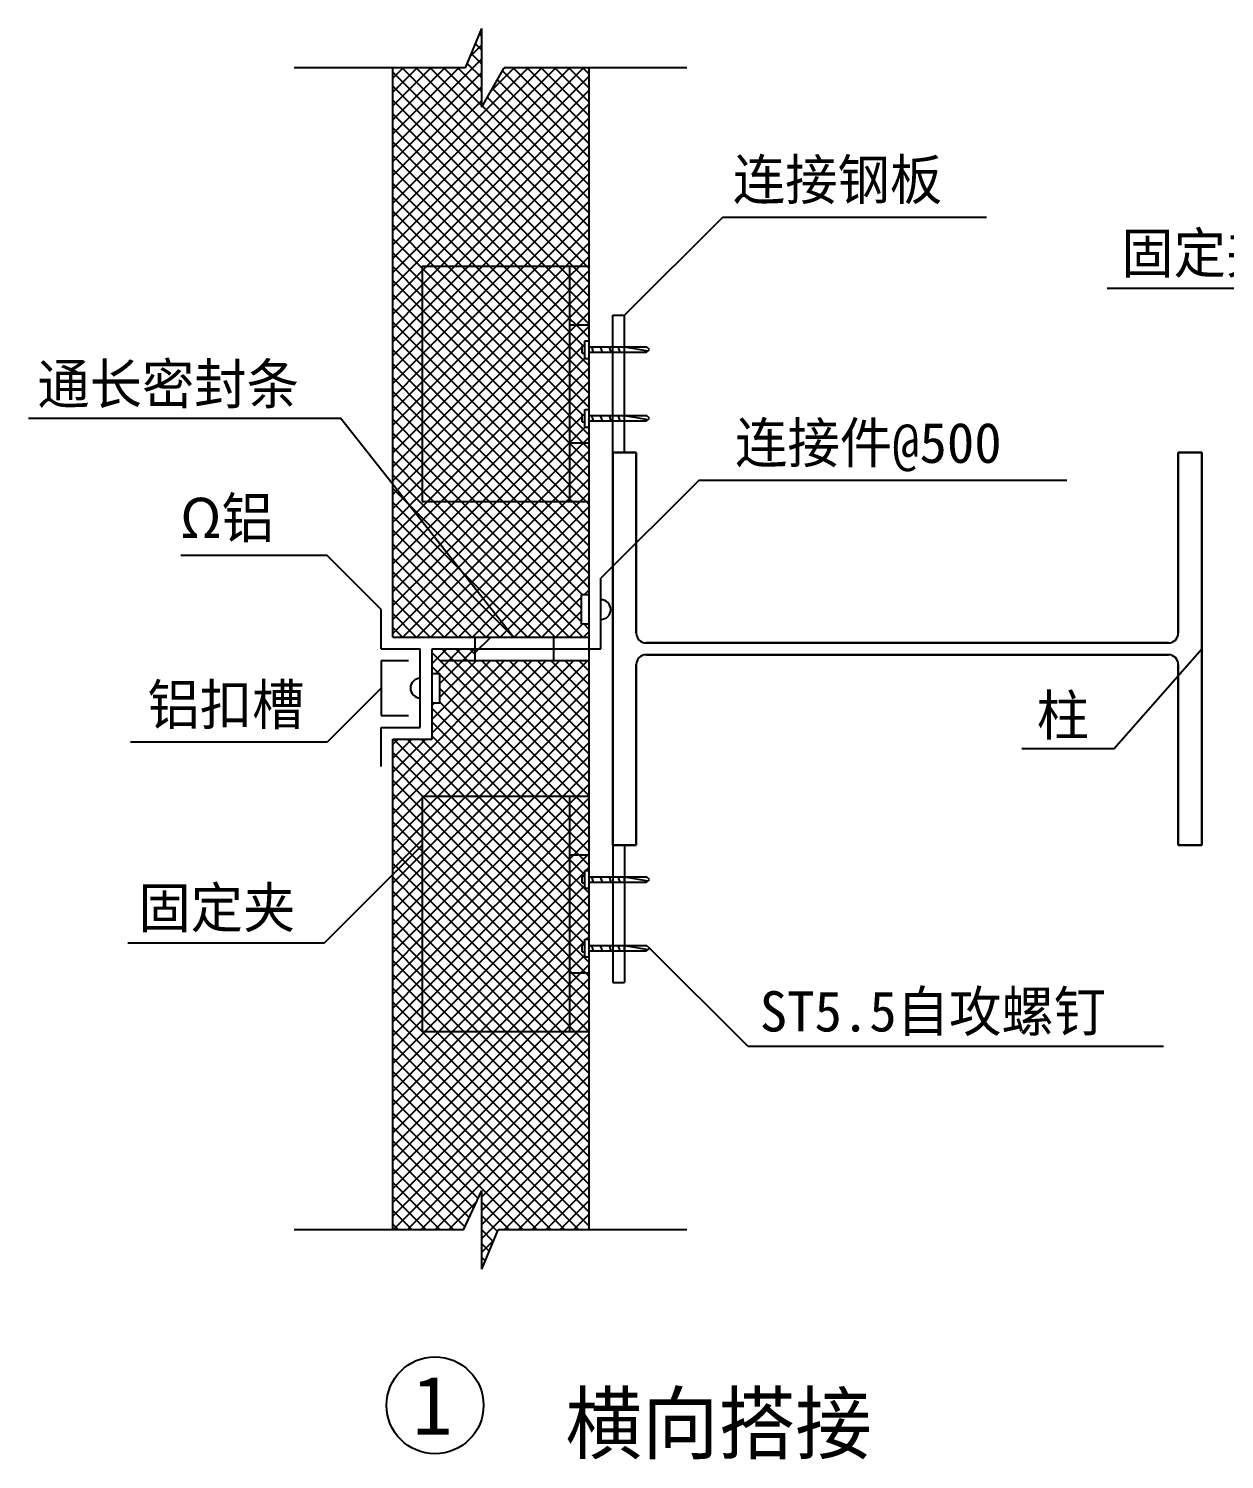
# Model space of a CAD drawing. Header units: metres. Extents: x 2813 to 20978, y 7182 to 30956.
# Drawn here: x 2813 to 8903, y 8162 to 15452 of the extents above; entities that cross this region are included whole.
import ezdxf

# ---------------------------------------------------------------- set-up
doc = ezdxf.new("R2010")
doc.units = ezdxf.units.M
for name, color, linetype in [('1', 2, 'Continuous'), ('2', 3, 'Continuous'), ('4', 5, 'Continuous'), ('5', 6, 'Continuous')]:
    doc.layers.add(name, color=color, linetype=linetype)

msp = doc.modelspace()

# ---------------------------------------------------------------- hatches: boundary and pattern name
at = {"layer": '5'}
h = msp.add_hatch(dxfattribs=at)
h.set_pattern_fill('_U', scale=100)
h.set_pattern_definition([(45, (0, 0), (-224.5064, 224.5064), [])])
h.paths.add_polyline_path([(5087.96, 12351.69), (5087.96, 12291.69), (5487.96, 12291.69), (5487.96, 12351.69)])
h.paths.add_polyline_path([(5487.96, 12231.69), (5487.96, 12291.69), (5087.96, 12291.69), (5087.96, 12231.69)])

# ---------------------------------------------------------------- linework, layer by layer
for p, q in [((4817.96, 14241.69), (5667.96, 14241.69)), ((4817.96, 14241.69), (4817.96, 13041.69)), ((5567.96, 14241.69), (5567.96, 13041.69)), ((5567.96, 13941.69), (5667.96, 13941.69)), ((5567.96, 13341.69), (5667.96, 13341.69)), ((4817.96, 13041.69), (5667.96, 13041.69)), ((4817.96, 11541.69), (5667.96, 11541.69)), ((4817.96, 11541.69), (4817.96, 10341.69)), ((5567.96, 11541.69), (5567.96, 10341.69)), ((5567.96, 11241.69), (5667.96, 11241.69)), ((5567.96, 10641.69), (5667.96, 10641.69)), ((4817.96, 10341.69), (5667.96, 10341.69))]:
    msp.add_line(p, q)
at = {"layer": '1'}
for p, q in [((4667.96, 12351.69), (4667.96, 15251.69)), ((5667.96, 9331.69), (5667.96, 15251.69)), ((5727.96, 12291.69), (5727.96, 12651.69)), ((4607.96, 12291.69), (4607.96, 12491.69)), ((4607.96, 12291.69), (4807.96, 12291.69)), ((4807.96, 11891.69), (4807.96, 12291.69)), ((4867.96, 12291.69), (5727.96, 12291.69)), ((4867.96, 11831.69), (4867.96, 12291.69)), ((4607.96, 12231.69), (4747.96, 12231.69)), ((4607.96, 12231.69), (4607.96, 11951.69)), ((4607.96, 11951.69), (4747.96, 11951.69)), ((4607.96, 11891.69), (4807.96, 11891.69)), ((4607.96, 11691.69), (4607.96, 11891.69)), ((4667.96, 9331.69), (4667.96, 11831.69))]:
    msp.add_line(p, q, dxfattribs=at)
msp.add_circle((4883.01, 8437.5), 247.01, dxfattribs=at)
at = {"layer": '2'}
for p, q in [((5038.5, 15251.69), (5120.79, 15451.69)), ((5120.79, 15051.69), (5120.79, 15451.69)), ((5038.5, 15251.69), (4165.12, 15251.69)), ((5038.5, 15251.69), (4165.12, 15251.69)), ((5120.79, 15051.69), (5235.29, 15251.69)), ((6165.12, 15251.69), (5235.29, 15251.69)), ((5847.96, 13991.69), (6347.96, 14491.69)), ((6347.96, 14491.69), (7691.33, 14491.69)), ((9305.66, 14127.12), (8305.66, 14127.12)), ((2813.4, 13466.69), (4401.8, 13466.69)), ((5282.67, 12351.69), (4401.8, 13466.69)), ((6227.96, 13151.69), (5727.96, 12651.69)), ((6227.96, 13151.69), (8100.66, 13151.69)), ((4332.96, 12766.69), (3588.63, 12766.69)), ((4607.96, 12491.69), (4332.96, 12766.69)), ((5667.96, 12566.69), (5627.96, 12566.69)), ((5627.96, 12566.69), (5627.96, 12416.69)), ((5667.96, 12416.69), (5627.96, 12416.69)), ((4667.96, 12351.69), (5667.96, 12351.69)), ((5087.96, 12231.69), (5087.96, 12351.69)), ((5487.96, 12231.69), (5487.96, 12351.69)), ((8339.55, 11781.56), (8787.96, 12291.69)), ((4907.96, 12231.69), (5667.96, 12231.69)), ((4867.96, 12166.69), (4907.96, 12166.69)), ((4907.96, 12016.69), (4907.96, 12166.69)), ((4607.96, 12091.69), (4332.96, 11816.69)), ((4867.96, 12016.69), (4907.96, 12016.69)), ((4332.96, 11816.69), (3332.96, 11816.69)), ((4667.96, 11831.69), (4867.96, 11831.69)), ((8339.55, 11781.56), (7871.76, 11781.56)), ((4817.96, 11291.69), (4317.96, 10791.69)), ((4317.96, 10791.69), (3317.96, 10791.69)), ((6475.46, 10266.69), (5975.46, 10766.69)), ((6475.46, 10266.69), (8592.19, 10266.69)), ((5028.69, 9331.69), (5120.79, 9531.69)), ((5120.79, 9131.69), (5120.79, 9531.69)), ((5028.69, 9331.69), (4165.12, 9331.69)), ((5028.69, 9331.69), (4165.12, 9331.69)), ((5120.79, 9131.69), (5205.13, 9331.69)), ((6165.12, 9331.69), (5205.13, 9331.69))]:
    msp.add_line(p, q, dxfattribs=at)
for centre, start, end in [((5727.96, 12491.69), 270, 90), ((4807.96, 12091.69), 90, 270)]:
    msp.add_arc(centre, 50, start, end, dxfattribs=at)
at = {"layer": '5'}
for p, q in [((5120.79, 15412.64), (5109.59, 15423.84)), ((5112.38, 15431.29), (5120.79, 15439.7)), ((5063.43, 15311.63), (5120.79, 15368.99)), ((5120.79, 15271.21), (5068.66, 15323.35)), ((5120.79, 15341.92), (5088.95, 15373.76)), ((4667.96, 14845.45), (5120.79, 15298.28)), ((4667.96, 15199), (4720.65, 15251.69)), ((4667.96, 15128.29), (4791.36, 15251.69)), ((4667.96, 15057.58), (4862.07, 15251.69)), ((4667.96, 14986.87), (4932.78, 15251.69)), ((4667.96, 14916.16), (5003.49, 15251.69)), ((4667.96, 14562.6), (5357.04, 15251.69)), ((4667.96, 14491.89), (5427.76, 15251.69)), ((4667.96, 14421.18), (5498.47, 15251.69)), ((4667.96, 14350.47), (5569.18, 15251.69)), ((4667.96, 14279.76), (5639.89, 15251.69)), ((5667.96, 14299.79), (4716.05, 15251.69)), ((5667.96, 14370.5), (4786.76, 15251.69)), ((5667.96, 14441.21), (4857.47, 15251.69)), ((5120.79, 15059.08), (4928.18, 15251.69)), ((5120.79, 15129.79), (4998.89, 15251.69)), ((5120.79, 15200.5), (5047.38, 15273.92)), ((5169.45, 15134.81), (5286.33, 15251.69)), ((5667.96, 14865.47), (5281.74, 15251.69)), ((5667.96, 14936.18), (5352.45, 15251.69)), ((5667.96, 15006.89), (5423.16, 15251.69)), ((5667.96, 15077.6), (5493.87, 15251.69)), ((5667.96, 15148.32), (5564.58, 15251.69)), ((5667.96, 15219.03), (5635.29, 15251.69)), ((5655.34, 14241.69), (4667.96, 15229.08)), ((4667.96, 14774.73), (5120.79, 15227.57)), ((4667.96, 14209.05), (5667.96, 15209.05)), ((5667.96, 14724.05), (5202.34, 15189.67)), ((5667.96, 14794.76), (5227.98, 15234.74)), ((5584.63, 14241.69), (4667.96, 15158.37)), ((4667.96, 14704.02), (5120.79, 15156.86)), ((4667.96, 14138.34), (5667.96, 15138.34)), ((5667.96, 14582.63), (5151.37, 15099.21)), ((5667.96, 14653.34), (5176.7, 15144.6)), ((5513.92, 14241.69), (4667.96, 15087.66)), ((4667.96, 14633.31), (5120.79, 15086.15)), ((5443.21, 14241.69), (4667.96, 15016.94)), ((4842.02, 14241.69), (5667.96, 15067.63)), ((5667.96, 14511.92), (5122.27, 15057.6)), ((5372.5, 14241.69), (4667.96, 14946.23)), ((4912.73, 14241.69), (5667.96, 14996.92)), ((5301.79, 14241.69), (4667.96, 14875.52)), ((4983.44, 14241.69), (5667.96, 14926.21)), ((5231.08, 14241.69), (4667.96, 14804.81)), ((5054.15, 14241.69), (5667.96, 14855.5)), ((5160.37, 14241.69), (4667.96, 14734.1)), ((5124.86, 14241.69), (5667.96, 14784.78)), ((5089.65, 14241.69), (4667.96, 14663.39)), ((5195.57, 14241.69), (5667.96, 14714.07)), ((5018.94, 14241.69), (4667.96, 14592.68)), ((5266.28, 14241.69), (5667.96, 14643.36)), ((4948.23, 14241.69), (4667.96, 14521.97)), ((5336.99, 14241.69), (5667.96, 14572.65)), ((4877.52, 14241.69), (4667.96, 14451.26)), ((5407.71, 14241.69), (5667.96, 14501.94)), ((4817.96, 14230.55), (4667.96, 14380.55)), ((5478.42, 14241.69), (5667.96, 14431.23)), ((4817.96, 14159.84), (4667.96, 14309.84)), ((5549.13, 14241.69), (5667.96, 14360.52)), ((5619.84, 14241.69), (5667.96, 14289.81)), ((4817.96, 14089.13), (4667.96, 14239.13)), ((4667.96, 14067.63), (4817.96, 14217.63)), ((4817.96, 14217.63), (4842.02, 14241.69)), ((4817.96, 14146.92), (4912.73, 14241.69)), ((4817.96, 14076.21), (4983.44, 14241.69)), ((4817.96, 14005.5), (5054.15, 14241.69)), ((4817.96, 13934.78), (5124.86, 14241.69)), ((4817.96, 13864.07), (5195.57, 14241.69)), ((4817.96, 13793.36), (5266.28, 14241.69)), ((4817.96, 13722.65), (5336.99, 14241.69)), ((4817.96, 13651.94), (5407.71, 14241.69)), ((4817.96, 13581.23), (5478.42, 14241.69)), ((4817.96, 13510.52), (5549.13, 14241.69)), ((5567.96, 13480.55), (4817.96, 14230.55)), ((5567.96, 13551.26), (4877.52, 14241.69)), ((5567.96, 13621.97), (4948.23, 14241.69)), ((5567.96, 13692.68), (5018.94, 14241.69)), ((5567.96, 13763.39), (5089.65, 14241.69)), ((5567.96, 13834.1), (5160.37, 14241.69)), ((5567.96, 13904.81), (5231.08, 14241.69)), ((5567.96, 13975.52), (5301.79, 14241.69)), ((5567.96, 14046.23), (5372.5, 14241.69)), ((5567.96, 14116.94), (5443.21, 14241.69)), ((5567.96, 14187.66), (5513.92, 14241.69)), ((5567.96, 14189.81), (5619.84, 14241.69)), ((5567.96, 14119.1), (5667.96, 14219.1)), ((5667.96, 14158.37), (5584.63, 14241.69)), ((5667.96, 14229.08), (5655.34, 14241.69)), ((4817.96, 14018.42), (4667.96, 14168.42)), ((4667.96, 13996.92), (4817.96, 14146.92)), ((4817.96, 13439.81), (5567.96, 14189.81)), ((5567.96, 13409.84), (4817.96, 14159.84)), ((5667.96, 14087.66), (5567.96, 14187.66)), ((5567.96, 14048.39), (5667.96, 14148.39)), ((4817.96, 13947.71), (4667.96, 14097.71)), ((4667.96, 13926.21), (4817.96, 14076.21)), ((4817.96, 13369.1), (5567.96, 14119.1)), ((5567.96, 13339.13), (4817.96, 14089.13)), ((5667.96, 14016.94), (5567.96, 14116.94)), ((5567.96, 13977.68), (5667.96, 14077.68)), ((4817.96, 13877), (4667.96, 14027)), ((4667.96, 13855.5), (4817.96, 14005.5)), ((4817.96, 13298.39), (5567.96, 14048.39)), ((5567.96, 13268.42), (4817.96, 14018.42)), ((5667.96, 13946.23), (5567.96, 14046.23)), ((5602.68, 13941.69), (5667.96, 14006.97)), ((4817.96, 13806.28), (4667.96, 13956.28)), ((4667.96, 13784.78), (4817.96, 13934.78)), ((4817.96, 13227.68), (5567.96, 13977.68)), ((5567.96, 13197.71), (4817.96, 13947.71)), ((5601.79, 13941.69), (5567.96, 13975.52)), ((5567.96, 13906.97), (5602.68, 13941.69)), ((5567.96, 13836.26), (5667.96, 13936.26)), ((5667.96, 13875.52), (5601.79, 13941.69)), ((5787.96, 13291.69), (5787.96, 13991.69)), ((5787.96, 13991.69), (5847.96, 13991.69)), ((5847.96, 13291.69), (5847.96, 13991.69)), ((4817.96, 13735.57), (4667.96, 13885.57)), ((4667.96, 13714.07), (4817.96, 13864.07)), ((4817.96, 13156.97), (5567.96, 13906.97)), ((5567.96, 13127), (4817.96, 13877)), ((5638.08, 13834.69), (5567.96, 13904.81)), ((5645.46, 13861.69), (5667.96, 13861.69)), ((5645.46, 13771.69), (5645.46, 13861.69)), ((5664.1, 13861.69), (5667.96, 13865.55)), ((5667.96, 13771.69), (5667.96, 13861.69)), ((4817.96, 13664.86), (4667.96, 13814.86)), ((4667.96, 13643.36), (4817.96, 13793.36)), ((4817.96, 13086.26), (5567.96, 13836.26)), ((5567.96, 13056.28), (4817.96, 13806.28)), ((5667.96, 13734.1), (5567.96, 13834.1)), ((5567.96, 13765.55), (5631.96, 13829.55)), ((5631.96, 13834.69), (5645.46, 13834.69)), ((5631.96, 13798.69), (5631.96, 13834.69)), ((5631.96, 13798.69), (5645.46, 13798.69)), ((5637.1, 13834.69), (5645.46, 13843.05)), ((5667.96, 13830.19), (5960.46, 13830.19)), ((5667.96, 13803.19), (5960.46, 13803.19)), ((5690.46, 13803.19), (5681.46, 13830.19)), ((5735.46, 13803.19), (5726.46, 13830.19)), ((5780.46, 13803.19), (5771.46, 13830.19)), ((5825.46, 13803.19), (5816.46, 13830.19)), ((5847.62, 13803.19), (5847.62, 13830.19)), ((5847.62, 13830.19), (5967.96, 13809.94)), ((5975.46, 13816.69), (5960.46, 13830.19)), ((5960.46, 13803.19), (5975.46, 13816.69)), ((4817.96, 13594.15), (4667.96, 13744.15)), ((4667.96, 13572.65), (4817.96, 13722.65)), ((5511.84, 13041.69), (4817.96, 13735.57)), ((4844.1, 13041.69), (5567.96, 13765.55)), ((5567.96, 13694.84), (5645.46, 13772.34)), ((5667.96, 13663.39), (5567.96, 13763.39)), ((5567.96, 13624.12), (5667.96, 13724.12)), ((5645.46, 13771.69), (5667.96, 13771.69)), ((4817.96, 13523.44), (4667.96, 13673.44)), ((4667.96, 13501.94), (4817.96, 13651.94)), ((5441.13, 13041.69), (4817.96, 13664.86)), ((4914.81, 13041.69), (5567.96, 13694.84)), ((5667.96, 13592.68), (5567.96, 13692.68)), ((5567.96, 13553.41), (5667.96, 13653.41)), ((4817.96, 13452.73), (4667.96, 13602.73)), ((4667.96, 13431.23), (4817.96, 13581.23)), ((5370.42, 13041.69), (4817.96, 13594.15)), ((4985.52, 13041.69), (5567.96, 13624.12)), ((5667.96, 13521.97), (5567.96, 13621.97)), ((5567.96, 13482.7), (5667.96, 13582.7)), ((4817.96, 13382.02), (4667.96, 13532.02)), ((4667.96, 13360.52), (4817.96, 13510.52)), ((5299.71, 13041.69), (4817.96, 13523.44)), ((5056.23, 13041.69), (5567.96, 13553.41)), ((5634.52, 13484.69), (5567.96, 13551.26)), ((5640.65, 13484.69), (5645.46, 13489.49)), ((5645.46, 13421.69), (5645.46, 13511.69)), ((5645.46, 13511.69), (5667.96, 13511.69)), ((5667.65, 13511.69), (5667.96, 13511.99)), ((5667.96, 13421.69), (5667.96, 13511.69)), ((4817.96, 13311.31), (4667.96, 13461.31)), ((4667.96, 13289.81), (4817.96, 13439.81)), ((5228.99, 13041.69), (4817.96, 13452.73)), ((5126.94, 13041.69), (5567.96, 13482.7)), ((5667.96, 13380.55), (5567.96, 13480.55)), ((5567.96, 13411.99), (5631.96, 13475.99)), ((5568.37, 13341.69), (5648.37, 13421.69)), ((5631.96, 13448.69), (5631.96, 13484.69)), ((5631.96, 13484.69), (5645.46, 13484.69)), ((5631.96, 13448.69), (5645.46, 13448.69)), ((5645.46, 13421.69), (5667.96, 13421.69)), ((5667.96, 13480.19), (5960.46, 13480.19)), ((5667.96, 13453.19), (5960.46, 13453.19)), ((5690.46, 13453.19), (5681.46, 13480.19)), ((5735.46, 13453.19), (5726.46, 13480.19)), ((5780.46, 13453.19), (5771.46, 13480.19)), ((5825.46, 13453.19), (5816.46, 13480.19)), ((5847.62, 13480.19), (5967.96, 13459.94)), ((5847.62, 13453.19), (5847.62, 13480.19)), ((5975.46, 13466.69), (5960.46, 13480.19)), ((5960.46, 13453.19), (5975.46, 13466.69)), ((4817.96, 13240.6), (4667.96, 13390.6)), ((4667.96, 13219.1), (4817.96, 13369.1)), ((5158.28, 13041.69), (4817.96, 13382.02)), ((5197.65, 13041.69), (5567.96, 13411.99)), ((5268.37, 13041.69), (5567.96, 13341.28)), ((5636.1, 13341.69), (5567.96, 13409.84)), ((5567.96, 13341.28), (5568.37, 13341.69)), ((5567.96, 13270.57), (5639.08, 13341.69)), ((5667.96, 13309.84), (5636.1, 13341.69)), ((5639.08, 13341.69), (5667.96, 13370.57)), ((4817.96, 13169.89), (4667.96, 13319.89)), ((4667.96, 13148.39), (4817.96, 13298.39)), ((5087.57, 13041.69), (4817.96, 13311.31)), ((5339.08, 13041.69), (5567.96, 13270.57)), ((5667.96, 13239.13), (5567.96, 13339.13)), ((5567.96, 13199.86), (5667.96, 13299.86)), ((5667.96, 13168.42), (5567.96, 13268.42)), ((5787.96, 13291.69), (5907.96, 13291.69)), ((5907.96, 13291.69), (5787.96, 13291.69)), ((5787.96, 11291.69), (5787.96, 13291.69)), ((5787.96, 13291.69), (5787.96, 11291.69)), ((5907.96, 12371.69), (5907.96, 13291.69)), ((5907.96, 13291.69), (5907.96, 12371.69)), ((8667.96, 13291.69), (8787.96, 13291.69)), ((8787.96, 13291.69), (8667.96, 13291.69)), ((8667.96, 13291.69), (8667.96, 12371.69)), ((8667.96, 12371.69), (8667.96, 13291.69)), ((8787.96, 13291.69), (8787.96, 11291.69)), ((8787.96, 11291.69), (8787.96, 13291.69)), ((4817.96, 13099.18), (4667.96, 13249.18)), ((4667.96, 13077.68), (4817.96, 13227.68)), ((5016.86, 13041.69), (4817.96, 13240.6)), ((5409.79, 13041.69), (5567.96, 13199.86)), ((5567.96, 13129.15), (5667.96, 13229.15)), ((5667.96, 13097.71), (5567.96, 13197.71)), ((5494.73, 12351.69), (4667.96, 13178.47)), ((4667.96, 13006.97), (4817.96, 13156.97)), ((4946.15, 13041.69), (4817.96, 13169.89)), ((5480.5, 13041.69), (5567.96, 13129.15)), ((5567.96, 13058.44), (5667.96, 13158.44)), ((5653.26, 13041.69), (5567.96, 13127)), ((5424.02, 12351.69), (4667.96, 13107.76)), ((4683.03, 12951.33), (4817.96, 13086.26)), ((4875.44, 13041.69), (4817.96, 13099.18)), ((5551.21, 13041.69), (5567.96, 13058.44)), ((5582.55, 13041.69), (5567.96, 13056.28)), ((5621.92, 13041.69), (5667.96, 13087.73)), ((5353.31, 12351.69), (4667.96, 13037.05)), ((4718.39, 12915.98), (4844.1, 13041.69)), ((4753.74, 12880.62), (4914.81, 13041.69)), ((4789.1, 12845.27), (4985.52, 13041.69)), ((4824.45, 12809.91), (5056.23, 13041.69)), ((4859.81, 12774.55), (5126.94, 13041.69)), ((5565.44, 12351.69), (4875.44, 13041.69)), ((4895.16, 12739.2), (5197.65, 13041.69)), ((4930.52, 12703.84), (5268.37, 13041.69)), ((5636.15, 12351.69), (4946.15, 13041.69)), ((4965.87, 12668.49), (5339.08, 13041.69)), ((5001.23, 12633.13), (5409.79, 13041.69)), ((5627.96, 12430.6), (5016.86, 13041.69)), ((5036.58, 12597.78), (5480.5, 13041.69)), ((5071.94, 12562.42), (5551.21, 13041.69)), ((5627.96, 12501.31), (5087.57, 13041.69)), ((5107.29, 12527.07), (5621.92, 13041.69)), ((5142.65, 12491.71), (5667.96, 13017.02)), ((5633.28, 12566.69), (5158.28, 13041.69)), ((5667.96, 12602.73), (5228.99, 13041.69)), ((5667.96, 12673.44), (5299.71, 13041.69)), ((5667.96, 12744.15), (5370.42, 13041.69)), ((5667.96, 12814.86), (5441.13, 13041.69)), ((5667.96, 12885.57), (5511.84, 13041.69)), ((5667.96, 12956.28), (5582.55, 13041.69)), ((5667.96, 13027), (5653.26, 13041.69)), ((5282.6, 12351.69), (4667.96, 12966.33)), ((4667.96, 12936.26), (4683.03, 12951.33)), ((4667.96, 12865.55), (4718.39, 12915.98)), ((5178.01, 12456.36), (5667.96, 12946.31)), ((5211.89, 12351.69), (4667.96, 12895.62)), ((4667.96, 12794.84), (4753.74, 12880.62)), ((4667.96, 12724.12), (4789.1, 12845.27)), ((5213.36, 12421), (5667.96, 12875.6)), ((5141.18, 12351.69), (4667.96, 12824.91)), ((4667.96, 12653.41), (4824.45, 12809.91)), ((4667.96, 12582.7), (4859.81, 12774.55)), ((5248.72, 12385.65), (5667.96, 12804.89)), ((5070.47, 12351.69), (4667.96, 12754.2)), ((4667.96, 12511.99), (4895.16, 12739.2)), ((4667.96, 12441.28), (4930.52, 12703.84)), ((5285.47, 12351.69), (5667.96, 12734.18)), ((4999.76, 12351.69), (4667.96, 12683.49)), ((4667.96, 12370.57), (4965.87, 12668.49)), ((4929.05, 12351.69), (4667.96, 12612.78)), ((4719.79, 12351.69), (5001.23, 12633.13)), ((5356.18, 12351.69), (5667.96, 12663.46)), ((4858.33, 12351.69), (4667.96, 12542.07)), ((4790.5, 12351.69), (5036.58, 12597.78)), ((4861.21, 12351.69), (5071.94, 12562.42)), ((5426.89, 12351.69), (5627.96, 12552.75)), ((5641.89, 12566.69), (5667.96, 12592.75)), ((4787.62, 12351.69), (4667.96, 12471.36)), ((4931.92, 12351.69), (5107.29, 12527.07)), ((5002.63, 12351.69), (5142.65, 12491.71)), ((5497.6, 12351.69), (5627.96, 12482.04)), ((4716.91, 12351.69), (4667.96, 12400.65)), ((5073.34, 12351.69), (5178.01, 12456.36)), ((5144.05, 12351.69), (5213.36, 12421)), ((5568.31, 12351.69), (5633.31, 12416.69)), ((5667.96, 12390.6), (5641.86, 12416.69)), ((5214.76, 12351.69), (5248.72, 12385.65)), ((5639.03, 12351.69), (5667.96, 12380.62)), ((8617.96, 12321.69), (5957.96, 12321.69)), ((5957.96, 12321.69), (8617.96, 12321.69)), ((4867.96, 12287.73), (4871.92, 12291.69)), ((4867.96, 12217.02), (4942.63, 12291.69)), ((5597.62, 11541.69), (4867.96, 12271.36)), ((4888.34, 12166.69), (5013.34, 12291.69)), ((4907.96, 12115.6), (5084.05, 12291.69)), ((5667.96, 11542.07), (4918.33, 12291.69)), ((5667.96, 11612.78), (4989.05, 12291.69)), ((5087.96, 12263.49), (5059.76, 12291.69)), ((8617.96, 12261.69), (5957.96, 12261.69)), ((5957.96, 12261.69), (8617.96, 12261.69)), ((4667.96, 11592.75), (5306.89, 12231.69)), ((4667.96, 11522.04), (5377.6, 12231.69)), ((4667.96, 11451.33), (5448.31, 12231.69)), ((4829.03, 11541.69), (5519.03, 12231.69)), ((4867.96, 11934.18), (5165.47, 12231.69)), ((4867.96, 11863.46), (5236.18, 12231.69)), ((4901.91, 12166.69), (4867.96, 12200.65)), ((4899.74, 11541.69), (5589.74, 12231.69)), ((4907.96, 12044.89), (5094.76, 12231.69)), ((4970.45, 11541.69), (5660.45, 12231.69)), ((5667.96, 11683.49), (5119.76, 12231.69)), ((5667.96, 11754.2), (5190.47, 12231.69)), ((5667.96, 11824.91), (5261.18, 12231.69)), ((5667.96, 11895.62), (5331.89, 12231.69)), ((5667.96, 11966.33), (5402.6, 12231.69)), ((5667.96, 12037.05), (5473.31, 12231.69)), ((5667.96, 12107.76), (5544.02, 12231.69)), ((5667.96, 12178.47), (5614.73, 12231.69)), ((5907.96, 11291.69), (5907.96, 12211.69)), ((5907.96, 12211.69), (5907.96, 11291.69)), ((8667.96, 12211.69), (8667.96, 11291.69)), ((8667.96, 11291.69), (8667.96, 12211.69)), ((5526.91, 11541.69), (4907.96, 12160.65)), ((5041.16, 11541.69), (5667.96, 12168.49)), ((5456.2, 11541.69), (4907.96, 12089.94)), ((5111.87, 11541.69), (5667.96, 12097.78)), ((4867.96, 12004.89), (4879.76, 12016.69)), ((5314.78, 11541.69), (4867.96, 11988.52)), ((5385.49, 11541.69), (4907.96, 12019.23)), ((5182.58, 11541.69), (5667.96, 12027.07)), ((5253.29, 11541.69), (5667.96, 11956.36)), ((5244.07, 11541.69), (4867.96, 11917.81)), ((5324, 11541.69), (5667.96, 11885.65)), ((4667.96, 11804.89), (4694.76, 11831.69)), ((4667.96, 11734.18), (4765.47, 11831.69)), ((4667.96, 11663.46), (4836.18, 11831.69)), ((4961.23, 11541.69), (4671.23, 11831.69)), ((5031.94, 11541.69), (4741.94, 11831.69)), ((5102.65, 11541.69), (4812.65, 11831.69)), ((5173.36, 11541.69), (4867.96, 11847.1)), ((5394.71, 11541.69), (5667.96, 11814.94)), ((4890.52, 11541.69), (4667.96, 11764.25)), ((5465.42, 11541.69), (5667.96, 11744.23)), ((4819.81, 11541.69), (4667.96, 11693.54)), ((5536.13, 11541.69), (5667.96, 11673.52)), ((4817.96, 11472.83), (4667.96, 11622.83)), ((5606.84, 11541.69), (5667.96, 11602.8)), ((4817.96, 11402.12), (4667.96, 11552.12)), ((4667.96, 11380.62), (4817.96, 11530.62)), ((4817.96, 11530.62), (4829.03, 11541.69)), ((4817.96, 11459.91), (4899.74, 11541.69)), ((4817.96, 11389.2), (4970.45, 11541.69)), ((4817.96, 11318.49), (5041.16, 11541.69)), ((4817.96, 11247.78), (5111.87, 11541.69)), ((4817.96, 11177.07), (5182.58, 11541.69)), ((4817.96, 11106.36), (5253.29, 11541.69)), ((4817.96, 11035.65), (5324, 11541.69)), ((4817.96, 10964.94), (5394.71, 11541.69)), ((4817.96, 10894.23), (5465.42, 11541.69)), ((4817.96, 10823.52), (5536.13, 11541.69)), ((5567.96, 10793.54), (4819.81, 11541.69)), ((5567.96, 10864.25), (4890.52, 11541.69)), ((5567.96, 10934.96), (4961.23, 11541.69)), ((5567.96, 11005.67), (5031.94, 11541.69)), ((5567.96, 11076.39), (5102.65, 11541.69)), ((5567.96, 11147.1), (5173.36, 11541.69)), ((5567.96, 11217.81), (5244.07, 11541.69)), ((5567.96, 11288.52), (5314.78, 11541.69)), ((5567.96, 11359.23), (5385.49, 11541.69)), ((5567.96, 11429.94), (5456.2, 11541.69)), ((5567.96, 11500.65), (5526.91, 11541.69)), ((5567.96, 11502.8), (5606.84, 11541.69)), ((5567.96, 11432.09), (5667.96, 11532.09)), ((5667.96, 11471.36), (5597.62, 11541.69)), ((4817.96, 11331.41), (4667.96, 11481.41)), ((4667.96, 11309.91), (4817.96, 11459.91)), ((4817.96, 10752.8), (5567.96, 11502.8)), ((5567.96, 10722.83), (4817.96, 11472.83)), ((5667.96, 11400.65), (5567.96, 11500.65)), ((5567.96, 11361.38), (5667.96, 11461.38)), ((4802.46, 11276.2), (4667.96, 11410.7)), ((4667.96, 11239.2), (4817.96, 11389.2)), ((4817.96, 10682.09), (5567.96, 11432.09)), ((5567.96, 10652.12), (4817.96, 11402.12)), ((5667.96, 11329.94), (5567.96, 11429.94)), ((5567.96, 11290.67), (5667.96, 11390.67)), ((4767.1, 11240.84), (4667.96, 11339.99)), ((4667.96, 11168.49), (4817.96, 11318.49)), ((4817.96, 10611.38), (5567.96, 11361.38)), ((5567.96, 10581.41), (4817.96, 11331.41)), ((5667.96, 11259.23), (5567.96, 11359.23)), ((5589.69, 11241.69), (5667.96, 11319.96)), ((4731.75, 11205.49), (4667.96, 11269.28)), ((4667.96, 11097.78), (4817.96, 11247.78)), ((4817.96, 11189.99), (4767.1, 11240.84)), ((4817.96, 11260.7), (4802.46, 11276.2)), ((4817.96, 10540.67), (5567.96, 11290.67)), ((5567.96, 10510.7), (4817.96, 11260.7)), ((5614.78, 11241.69), (5567.96, 11288.52)), ((5567.96, 11219.96), (5589.69, 11241.69)), ((5567.96, 11149.25), (5660.4, 11241.69)), ((5667.96, 11188.52), (5614.78, 11241.69)), ((5660.4, 11241.69), (5667.96, 11249.25)), ((5907.96, 11291.69), (5787.96, 11291.69)), ((5787.96, 11291.69), (5907.96, 11291.69)), ((5787.96, 11291.69), (5787.96, 10591.69)), ((5847.96, 11291.69), (5847.96, 10591.69)), ((8787.96, 11291.69), (8667.96, 11291.69)), ((8667.96, 11291.69), (8787.96, 11291.69)), ((4696.39, 11170.13), (4667.96, 11198.57)), ((4667.96, 11027.07), (4817.96, 11177.07)), ((4817.96, 11048.57), (4696.39, 11170.13)), ((4817.96, 11119.28), (4731.75, 11205.49)), ((4817.96, 10469.96), (5567.96, 11219.96)), ((5567.96, 10439.99), (4817.96, 11189.99)), ((5645.46, 11140.31), (5567.96, 11217.81)), ((5567.96, 11078.54), (5645.46, 11156.04)), ((5645.46, 11161.69), (5667.96, 11161.69)), ((5645.46, 11071.69), (5645.46, 11161.69)), ((5651.11, 11161.69), (5667.96, 11178.54)), ((5667.96, 11071.69), (5667.96, 11161.69)), ((4817.96, 10977.86), (4667.96, 11127.86)), ((4667.96, 10956.36), (4817.96, 11106.36)), ((4817.96, 10399.25), (5567.96, 11149.25)), ((5567.96, 10369.28), (4817.96, 11119.28)), ((5667.96, 11047.1), (5567.96, 11147.1)), ((5567.96, 11007.83), (5645.46, 11085.33)), ((5631.96, 11134.69), (5645.46, 11134.69)), ((5631.96, 11098.69), (5631.96, 11134.69)), ((5631.96, 11098.69), (5645.46, 11098.69)), ((5667.96, 11130.19), (5960.46, 11130.19)), ((5667.96, 11103.19), (5960.46, 11103.19)), ((5690.46, 11103.19), (5681.46, 11130.19)), ((5735.46, 11103.19), (5726.46, 11130.19)), ((5780.46, 11103.19), (5771.46, 11130.19)), ((5825.46, 11103.19), (5816.46, 11130.19)), ((5847.62, 11103.19), (5847.62, 11130.19)), ((5847.62, 11130.19), (5967.96, 11109.94)), ((5975.46, 11116.69), (5960.46, 11130.19)), ((5960.46, 11103.19), (5975.46, 11116.69)), ((4817.96, 10907.15), (4667.96, 11057.15)), ((4667.96, 10885.65), (4817.96, 11035.65)), ((5524.83, 10341.69), (4817.96, 11048.57)), ((4831.11, 10341.69), (5567.96, 11078.54)), ((4901.82, 10341.69), (5567.96, 11007.83)), ((5667.96, 10976.39), (5567.96, 11076.39)), ((5567.96, 10937.12), (5667.96, 11037.12)), ((5645.46, 11071.69), (5667.96, 11071.69)), ((4817.96, 10836.44), (4667.96, 10986.44)), ((4667.96, 10814.94), (4817.96, 10964.94)), ((5454.12, 10341.69), (4817.96, 10977.86)), ((4972.53, 10341.69), (5567.96, 10937.12)), ((5667.96, 10905.67), (5567.96, 11005.67)), ((5567.96, 10866.41), (5667.96, 10966.41)), ((5667.96, 10834.96), (5567.96, 10934.96)), ((4817.96, 10765.73), (4667.96, 10915.73)), ((4667.96, 10744.23), (4817.96, 10894.23)), ((5383.41, 10341.69), (4817.96, 10907.15)), ((5043.24, 10341.69), (5567.96, 10866.41)), ((5567.96, 10795.7), (5667.96, 10895.7)), ((5645.46, 10786.75), (5567.96, 10864.25)), ((4817.96, 10695.01), (4667.96, 10845.01)), ((4667.96, 10673.52), (4817.96, 10823.52)), ((5312.7, 10341.69), (4817.96, 10836.44)), ((5113.95, 10341.69), (5567.96, 10795.7)), ((5567.96, 10724.99), (5645.46, 10802.49)), ((5667.96, 10693.54), (5567.96, 10793.54)), ((5645.46, 10811.69), (5667.96, 10811.69)), ((5645.46, 10721.69), (5645.46, 10811.69)), ((5654.66, 10811.69), (5667.96, 10824.99)), ((5667.96, 10721.69), (5667.96, 10811.69)), ((4817.96, 10624.3), (4667.96, 10774.3)), ((4667.96, 10602.8), (4817.96, 10752.8)), ((5241.99, 10341.69), (4817.96, 10765.73)), ((5184.66, 10341.69), (5567.96, 10724.99)), ((5567.96, 10654.28), (5645.46, 10731.78)), ((5649.1, 10641.69), (5567.96, 10722.83)), ((5631.96, 10748.69), (5631.96, 10784.69)), ((5631.96, 10784.69), (5645.46, 10784.69)), ((5631.96, 10748.69), (5645.46, 10748.69)), ((5645.46, 10721.69), (5667.96, 10721.69)), ((5667.96, 10780.19), (5960.46, 10780.19)), ((5667.96, 10753.19), (5960.46, 10753.19)), ((5690.46, 10753.19), (5681.46, 10780.19)), ((5735.46, 10753.19), (5726.46, 10780.19)), ((5780.46, 10753.19), (5771.46, 10780.19)), ((5825.46, 10753.19), (5816.46, 10780.19)), ((5847.62, 10780.19), (5967.96, 10759.94)), ((5847.62, 10753.19), (5847.62, 10780.19)), ((5975.46, 10766.69), (5960.46, 10780.19)), ((5960.46, 10753.19), (5975.46, 10766.69)), ((4817.96, 10553.59), (4667.96, 10703.59)), ((4667.96, 10532.09), (4817.96, 10682.09)), ((5171.28, 10341.69), (4817.96, 10695.01)), ((5255.37, 10341.69), (5567.96, 10654.28)), ((5578.38, 10641.69), (5567.96, 10652.12)), ((5626.08, 10641.69), (5667.96, 10683.57)), ((4817.96, 10482.88), (4667.96, 10632.88)), ((4667.96, 10461.38), (4817.96, 10611.38)), ((5100.57, 10341.69), (4817.96, 10624.3)), ((5326.08, 10341.69), (5567.96, 10583.57)), ((5567.96, 10583.57), (5626.08, 10641.69)), ((5567.96, 10512.85), (5667.96, 10612.85)), ((5667.96, 10481.41), (5567.96, 10581.41)), ((5667.96, 10552.12), (5578.38, 10641.69)), ((5667.96, 10622.83), (5649.1, 10641.69)), ((5787.96, 10591.69), (5847.96, 10591.69)), ((4817.96, 10412.17), (4667.96, 10562.17)), ((4667.96, 10390.67), (4817.96, 10540.67)), ((5029.86, 10341.69), (4817.96, 10553.59)), ((5396.79, 10341.69), (5567.96, 10512.85)), ((5567.96, 10442.14), (5667.96, 10542.14)), ((5667.96, 10410.7), (5567.96, 10510.7)), ((5667.96, 9491.46), (4667.96, 10491.46)), ((4667.96, 10319.96), (4817.96, 10469.96)), ((4959.15, 10341.69), (4817.96, 10482.88)), ((5467.5, 10341.69), (5567.96, 10442.14)), ((5567.96, 10371.43), (5667.96, 10471.43)), ((5666.25, 10341.69), (5567.96, 10439.99)), ((5667.96, 9420.75), (4667.96, 10420.75)), ((4667.96, 10249.25), (4817.96, 10399.25)), ((4888.44, 10341.69), (4817.96, 10412.17)), ((5538.21, 10341.69), (5567.96, 10371.43)), ((5595.54, 10341.69), (5567.96, 10369.28)), ((5608.92, 10341.69), (5667.96, 10400.72)), ((5667.96, 9350.04), (4667.96, 10350.04)), ((4667.96, 10178.54), (4831.11, 10341.69)), ((4667.96, 10107.83), (4901.82, 10341.69)), ((4667.96, 10037.12), (4972.53, 10341.69)), ((4667.96, 9966.41), (5043.24, 10341.69)), ((4667.96, 9895.7), (5113.95, 10341.69)), ((4667.96, 9824.99), (5184.66, 10341.69)), ((4667.96, 9754.28), (5255.37, 10341.69)), ((4667.96, 9683.57), (5326.08, 10341.69)), ((4667.96, 9612.85), (5396.79, 10341.69)), ((4667.96, 9542.14), (5467.5, 10341.69)), ((4667.96, 9471.43), (5538.21, 10341.69)), ((4667.96, 9400.72), (5608.92, 10341.69)), ((5615.59, 9331.69), (4667.96, 10279.33)), ((4669.64, 9331.69), (5667.96, 10330.01)), ((5667.96, 9562.17), (4888.44, 10341.69)), ((5667.96, 9632.88), (4959.15, 10341.69)), ((5667.96, 9703.59), (5029.86, 10341.69)), ((5667.96, 9774.3), (5100.57, 10341.69)), ((5667.96, 9845.01), (5171.28, 10341.69)), ((5667.96, 9915.73), (5241.99, 10341.69)), ((5667.96, 9986.44), (5312.7, 10341.69)), ((5667.96, 10057.15), (5383.41, 10341.69)), ((5667.96, 10127.86), (5454.12, 10341.69)), ((5667.96, 10198.57), (5524.83, 10341.69)), ((5667.96, 10269.28), (5595.54, 10341.69)), ((5667.96, 10339.99), (5666.25, 10341.69)), ((5544.88, 9331.69), (4667.96, 10208.62)), ((4740.35, 9331.69), (5667.96, 10259.3)), ((5474.17, 9331.69), (4667.96, 10137.91)), ((4811.06, 9331.69), (5667.96, 10188.59)), ((5403.46, 9331.69), (4667.96, 10067.2)), ((4881.77, 9331.69), (5667.96, 10117.88)), ((5332.75, 9331.69), (4667.96, 9996.49)), ((5120.79, 9500.01), (5667.96, 10047.17)), ((5100.57, 9493.16), (4667.96, 9925.78)), ((5120.79, 9429.3), (5667.96, 9976.46)), ((5079.3, 9443.72), (4667.96, 9855.07)), ((5120.79, 9358.59), (5667.96, 9905.75)), ((5055.93, 9396.38), (4667.96, 9784.35)), ((5120.79, 9287.87), (5667.96, 9835.04)), ((5033.77, 9347.83), (4667.96, 9713.64)), ((5235.32, 9331.69), (5667.96, 9764.33)), ((4979.2, 9331.69), (4667.96, 9642.93)), ((5306.03, 9331.69), (5667.96, 9693.62)), ((5376.74, 9331.69), (5667.96, 9622.91)), ((4908.49, 9331.69), (4667.96, 9572.22)), ((5447.45, 9331.69), (5667.96, 9552.19)), ((4837.78, 9331.69), (4667.96, 9501.51)), ((5518.16, 9331.69), (5667.96, 9481.48)), ((4767.06, 9331.69), (4667.96, 9430.8)), ((4952.48, 9331.69), (5092.41, 9471.63)), ((5262.04, 9331.69), (5120.79, 9472.94)), ((5588.87, 9331.69), (5667.96, 9410.77)), ((4696.35, 9331.69), (4667.96, 9360.09)), ((5023.19, 9331.69), (5031.9, 9340.4)), ((5200.59, 9322.43), (5120.79, 9402.23)), ((5179.64, 9272.67), (5120.79, 9331.52)), ((5659.58, 9331.69), (5667.96, 9340.06)), ((5120.79, 9217.16), (5183.82, 9280.19)), ((5158.64, 9222.96), (5120.79, 9260.81)), ((5137.68, 9173.21), (5120.79, 9190.1)), ((5120.79, 9146.45), (5131.87, 9157.54))]:
    msp.add_line(p, q, dxfattribs=at)
for centre, start, end in [((5957.96, 12371.69), 180, 270), ((5957.96, 12371.69), 180, 270), ((8617.96, 12371.69), 270, 0), ((8617.96, 12371.69), 270, 0), ((5957.96, 12211.69), 90, 180), ((5957.96, 12211.69), 90, 180), ((8617.96, 12211.69), 0, 90), ((8617.96, 12211.69), 0, 90)]:
    msp.add_arc(centre, 50, start, end, dxfattribs=at)

# ---------------------------------------------------------------- texts
at = {"layer": '4'}
for s, height, p in [('连接钢板', 205, (6399.61, 14579.8)), ('固定夹', 205, (8378.03, 14205.66)), ('通长密封条', 205, (2857.61, 13538.47)), ('连接件@500', 205, (6411.31, 13239.09)), ('Ω铝', 205, (3584.58, 12856.84)), ('铝扣槽', 205, (3418.48, 11905.06)), ('柱', 205, (7947.27, 11851.1)), ('固定夹', 205, (3372.17, 10870.22)), ('ST5.5自攻螺钉', 205, (6536.88, 10342.03)), ('1', 300, (4767.87, 8287.5)), ('横向搭接', 300, (5547.25, 8195.51))]:
    msp.add_text(s, height=height, dxfattribs=at).set_placement(p)

doc.saveas('drawing.dxf')
